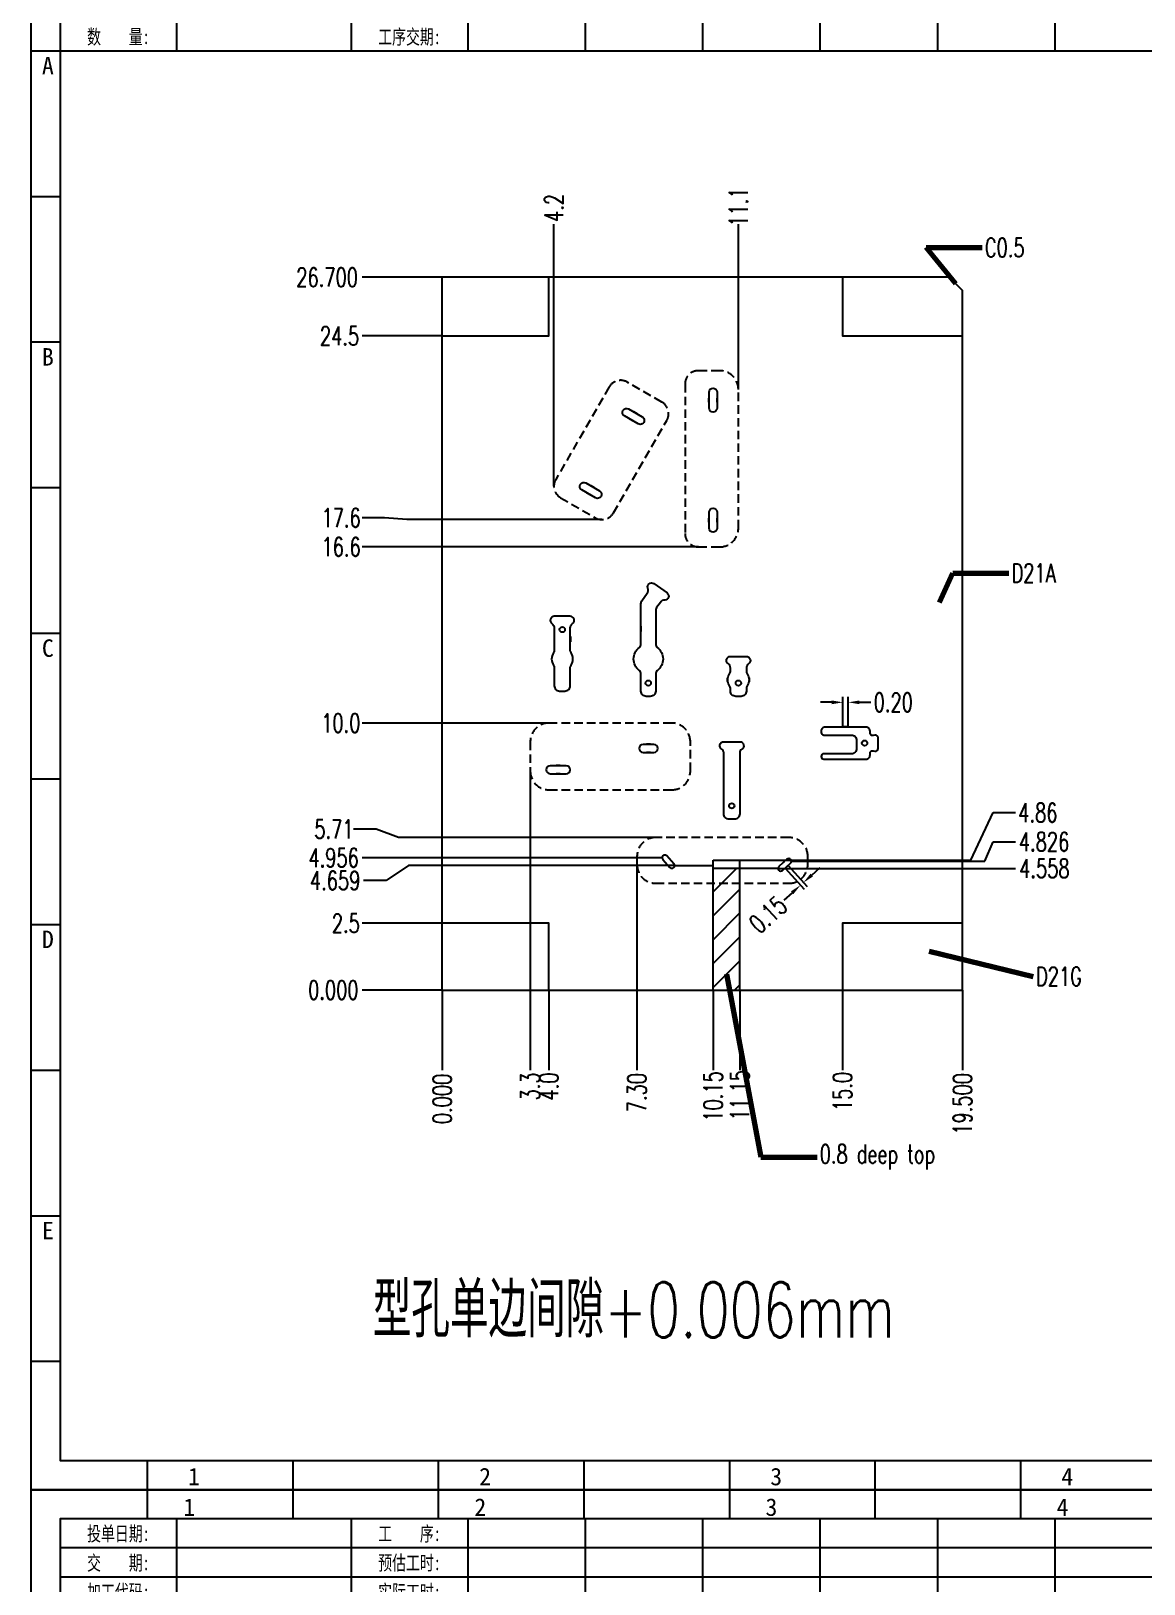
# Model space of a CAD drawing. Header units: millimetres. Extents: x -2852 to 5627, y -2271 to 1849.
# Drawn here: x -2726 to -2684.3, y -605.2 to -547 of the extents above; entities that cross this region are included whole.
import ezdxf
from ezdxf.enums import TextEntityAlignment as Align

# ---------------------------------------------------------------- set-up
doc = ezdxf.new("R2010")
doc.units = ezdxf.units.MM
doc.header["$PDSIZE"] = 3
doc.linetypes.add('DASHED2', pattern=[9.525, 6.35, -3.175])
for name, color, linetype in [('1', 7, 'Continuous'), ('11', 4, 'DASHED2'), ('41', 1, 'Continuous'), ('PUNCH', 1, 'Continuous')]:
    doc.layers.add(name, color=color, linetype=linetype)
doc.styles.add('jet01', font='simplex.shx', dxfattribs={"width": 0.7, "bigfont": 'hztxt.shx'})
doc.styles.add('jet02', font='simplex.shx', dxfattribs={"width": 0.7})
doc.styles.get("Standard").update_dxf_attribs({"font": '仿宋_GB2312_0.ttf', "width": 0.7})
doc.styles.add('tk', font='', dxfattribs={"width": 0.7})
doc.styles.add('tk 2', font='仿宋_GB2312_0.ttf', dxfattribs={"width": 0.65})
doc.styles.get('tk').set_extended_font_data('NSimSun')
doc.dimstyles.new('jet02', dxfattribs={"dimtxt": 3.5, "dimasz": 2.1, "dimexe": 1, "dimexo": 0, "dimgap": 0.5, "dimtad": 0, "dimtoh": 1, "dimdec": 3, "dimzin": 9, "dimdsep": 46, "dimtxsty": 'jet02', "dimcen": 0, "dimclrt": 256, "dimazin": 2, "dimtfac": 1, "dimtdec": 3, "dimtofl": 0, "dimtmove": 0, "dimatfit": 1, "dimfxl": 0, "dimarcsym": 0})

# ---------------------------------------------------------------- blocks, each defined once
blk = doc.blocks.new('A3-N')
at = {"layer": '1', "color": 1}
for p, q in [((0, 0), (0, 296.73)), ((0, 296.73), (420, 296.73)), ((21.82, 291.27), (21.82, 296.73)), ((49.09, 291.27), (49.09, 296.73)), ((76.36, 291.27), (76.36, 296.73)), ((103.64, 291.27), (103.64, 296.73)), ((103.64, 291.27), (103.64, 296.73)), ((103.64, 291.27), (103.64, 296.73)), ((130.91, 291.27), (130.91, 296.73)), ((158.18, 291.27), (158.18, 296.73)), ((185.45, 291.27), (185.45, 296.73)), ((5.45, 269.45), (0, 269.45)), ((5.45, 242.18), (0, 242.18)), ((5.45, 214.91), (0, 214.91)), ((5.45, 187.64), (0, 187.64)), ((5.45, 160.36), (0, 160.36)), ((5.45, 133.09), (0, 133.09)), ((5.45, 105.82), (0, 105.82)), ((5.45, 78.55), (0, 78.55)), ((5.45, 51.27), (0, 51.27)), ((5.45, 24), (0, 24)), ((21.82, 0), (21.82, 5.45)), ((49.09, 0), (49.09, 5.45)), ((76.36, 0), (76.36, 5.45)), ((103.64, 0), (103.64, 5.45)), ((130.91, 0), (130.91, 5.45)), ((158.18, 0), (158.18, 5.45)), ((185.45, 0), (185.45, 5.45)), ((1, 0), (0, 0)), ((420, 0), (1, 0))]:
    blk.add_line(p, q, dxfattribs=at)
at = {"layer": '1'}
blk.add_lwpolyline([(221.45, 5.45), (414.55, 5.45), (414.55, 291.27), (5.45, 291.27), (5.45, 5.45), (414.55, 5.45)], dxfattribs=at)
at = {"layer": '41'}
for p, q in [((27.27, 291.27), (27.27, 269.45)), ((60, 291.27), (60, 269.45)), ((81.82, 291.27), (81.82, 269.45)), ((103.82, 291.27), (103.82, 269.45)), ((125.82, 291.27), (125.82, 269.45)), ((147.82, 291.27), (147.82, 269.45)), ((169.82, 291.27), (169.82, 269.45)), ((191.82, 291.27), (191.82, 269.45)), ((367.82, 285.82), (5.45, 285.82)), ((367.82, 280.36), (5.45, 280.36)), ((414.55, 269.45), (5.45, 269.45))]:
    blk.add_line(p, q, dxfattribs=at)
at = {"layer": '1', "color": 1}
for s, p in [('1', (29.64, 295.11)), ('2', (84.18, 295.11)), ('3', (138.73, 295.11)), ('4', (193.27, 295.11)), ('1', (30.53, 4.11)), ('2', (85.08, 4.11)), ('3', (139.62, 4.11)), ('4', (194.17, 4.11))]:
    blk.add_text(s, height=3.27, dxfattribs=at).set_placement(p, align=Align.TOP_CENTER)
at = {"layer": '1', "style": 'tk', "width": 0.7}
for s, p in [('投单日期:', (16.36, 288.55)), ('工    序:', (70.91, 288.55)), ('交    期:', (16.36, 283.09)), ('预估工时:', (70.91, 283.09)), ('加工代码:', (16.36, 277.64)), ('实际工时:', (70.91, 277.64)), ('数    量:', (16.36, 272.18)), ('工序交期:', (70.91, 272.18))]:
    blk.add_text(s, height=2.727, dxfattribs=at).set_placement(p, align=Align.MIDDLE)
at = {"layer": '1', "color": 1}
for s, p in [('A', (2.04, 268.36)), ('B', (2.04, 213.82)), ('C', (2.04, 159.27)), ('D', (2.04, 104.73)), ('E', (2.04, 50.18))]:
    blk.add_text(s, height=3.27, dxfattribs=at).set_placement(p, align=Align.TOP_LEFT)
at = {"layer": '1', "style": 'tk 2', "width": 0.7}
for tag, p in [('PATR-NO1', (309.84, 32.96)), ('TITLE', (365.74, 30.9)), ('PATR-NO2', (309.84, 27.81)), ('DWG-NO:', (366.54, 18.14))]:
    blk.add_attdef(tag, p, '', height=3.27, dxfattribs=at)
at = {"layer": '1', "color": 1, "style": 'tk 2', "width": 0.7}
for tag, p in [('DRAW', (314.55, 7.27)), ('DATE', (334.72, 7.32))]:
    blk.add_attdef(tag, p, '', height=3.49, dxfattribs=at)
at = {"layer": '1', "style": 'tk 2', "width": 0.7}
for tag, p in [('SCALE', (376.55, 8.73)), ('SHEET', (386.6, 8.72)), ('REV', (397.38, 8.73))]:
    blk.add_attdef(tag, text='', height=2.18, dxfattribs=at).set_placement(p, align=Align.MIDDLE_LEFT)
blk = doc.blocks.new('*D829')
at = {"layer": '41', "ltscale": 0.05}
blk.add_line((-1795.354, -3035.387), (-1798.353, -3035.387), dxfattribs=at)
at = {"layer": 'Defpoints', "color": 0, "ltscale": 0.05}
for p in [(-1798.353, -3035.387), (-1795.354, -3035.387), (-1795.354, -3035.387)]:
    blk.add_point(p, dxfattribs=at)
at = {"layer": '41', "ltscale": 0.05, "insert": (-1799.433, -3035.387), "char_height": 0.7, "attachment_point": 5, "style": 'jet02'}
blk.add_mtext('0.000', dxfattribs=at)
blk = doc.blocks.new('*D830')
at = {"layer": '41', "ltscale": 0.05}
blk.add_line((-1795.354, -3032.887), (-1798.353, -3032.887), dxfattribs=at)
at = {"layer": 'Defpoints', "color": 0, "ltscale": 0.05}
for p in [(-1798.353, -3032.887), (-1795.354, -3032.887), (-1795.354, -3035.387)]:
    blk.add_point(p, dxfattribs=at)
at = {"layer": '41', "ltscale": 0.05, "insert": (-1798.967, -3032.887), "char_height": 0.7, "attachment_point": 5, "style": 'jet02'}
blk.add_mtext('2.5', dxfattribs=at)
blk = doc.blocks.new('*D831')
at = {"layer": '41', "ltscale": 0.05}
blk.add_line((-1795.354, -3010.887), (-1798.353, -3010.887), dxfattribs=at)
at = {"layer": 'Defpoints', "color": 0, "ltscale": 0.05}
for p in [(-1798.353, -3010.887), (-1795.354, -3010.887), (-1795.354, -3035.387)]:
    blk.add_point(p, dxfattribs=at)
at = {"layer": '41', "ltscale": 0.05, "insert": (-1799.2, -3010.887), "char_height": 0.7, "attachment_point": 5, "style": 'jet02'}
blk.add_mtext('24.5', dxfattribs=at)
blk = doc.blocks.new('*D832')
at = {"layer": '41', "ltscale": 0.05}
blk.add_line((-1795.354, -3008.687), (-1798.353, -3008.687), dxfattribs=at)
at = {"layer": 'Defpoints', "color": 0, "ltscale": 0.05}
for p in [(-1798.353, -3008.687), (-1795.354, -3008.687), (-1795.354, -3035.387)]:
    blk.add_point(p, dxfattribs=at)
at = {"layer": '41', "ltscale": 0.05, "insert": (-1799.667, -3008.687), "char_height": 0.7, "attachment_point": 5, "style": 'jet02'}
blk.add_mtext('26.700', dxfattribs=at)
blk = doc.blocks.new('*D833')
at = {"layer": '41', "ltscale": 0.05}
blk.add_line((-1795.354, -3035.387), (-1795.354, -3038.387), dxfattribs=at)
at = {"layer": 'Defpoints', "color": 0, "ltscale": 0.05}
for p in [(-1795.354, -3035.387), (-1795.354, -3035.387), (-1795.354, -3038.387)]:
    blk.add_point(p, dxfattribs=at)
at = {"layer": '41', "ltscale": 0.05, "insert": (-1795.354, -3039.467), "char_height": 0.7, "attachment_point": 5, "rotation": 90, "style": 'jet02'}
blk.add_mtext('0.000', dxfattribs=at)
blk = doc.blocks.new('*D834')
at = {"layer": '41', "ltscale": 0.05}
blk.add_line((-1791.354, -3035.387), (-1791.354, -3038.387), dxfattribs=at)
at = {"layer": 'Defpoints', "color": 0, "ltscale": 0.05}
for p in [(-1795.354, -3035.387), (-1791.354, -3035.387), (-1791.354, -3038.387)]:
    blk.add_point(p, dxfattribs=at)
at = {"layer": '41', "ltscale": 0.05, "insert": (-1791.354, -3039), "char_height": 0.7, "attachment_point": 5, "rotation": 90, "style": 'jet02'}
blk.add_mtext('4.0', dxfattribs=at)
blk = doc.blocks.new('*D835')
at = {"layer": '41', "ltscale": 0.05}
blk.add_line((-1780.354, -3035.387), (-1780.354, -3038.387), dxfattribs=at)
at = {"layer": 'Defpoints', "color": 0, "ltscale": 0.05}
for p in [(-1795.354, -3035.387), (-1780.354, -3035.387), (-1780.354, -3038.387)]:
    blk.add_point(p, dxfattribs=at)
at = {"layer": '41', "ltscale": 0.05, "insert": (-1780.354, -3039.187), "char_height": 0.7, "attachment_point": 5, "rotation": 90, "style": 'jet02'}
blk.add_mtext('15.0', dxfattribs=at)
blk = doc.blocks.new('*D836')
at = {"layer": '41', "ltscale": 0.05}
blk.add_line((-1775.854, -3035.387), (-1775.854, -3038.387), dxfattribs=at)
at = {"layer": 'Defpoints', "color": 0, "ltscale": 0.05}
for p in [(-1795.354, -3035.387), (-1775.854, -3035.387), (-1775.854, -3038.387)]:
    blk.add_point(p, dxfattribs=at)
at = {"layer": '41', "ltscale": 0.05, "insert": (-1775.854, -3039.653), "char_height": 0.7, "attachment_point": 5, "rotation": 90, "style": 'jet02'}
blk.add_mtext('19.500', dxfattribs=at)
blk = doc.blocks.new('*D842')
at = {"layer": '41', "ltscale": 0.05}
for p, q in [((-1780.757, -3024.61), (-1781.177, -3024.61)), ((-1780.337, -3025.532), (-1780.337, -3024.41)), ((-1780.137, -3025.532), (-1780.137, -3024.41)), ((-1779.717, -3024.61), (-1779.297, -3024.61))]:
    blk.add_line(p, q, dxfattribs=at)
for points in [[(-1780.757, -3024.54), (-1780.757, -3024.68), (-1780.337, -3024.61)], [(-1779.717, -3024.54), (-1779.717, -3024.68), (-1780.137, -3024.61)]]:
    blk.add_solid(points, dxfattribs=at)
at = {"layer": 'Defpoints', "color": 0, "ltscale": 0.05}
for p in [(-1780.137, -3024.61), (-1780.337, -3025.532), (-1780.137, -3025.532)]:
    blk.add_point(p, dxfattribs=at)
at = {"layer": '41', "ltscale": 0.05, "insert": (-1778.45, -3024.61), "char_height": 0.7, "attachment_point": 5, "style": 'jet02'}
blk.add_mtext('0.20', dxfattribs=at)
blk = doc.blocks.new('*D3988')
at = {"layer": '41', "ltscale": 0.05}
for p, q in [((-2697.71, -578.394), (-2697.002, -579.181)), ((-2697.599, -578.293), (-2696.89, -579.08)), ((-2696.712, -578.651), (-2696.4, -578.37)), ((-2697.448, -579.313), (-2697.76, -579.594))]:
    blk.add_line(p, q, dxfattribs=at)
for points in [[(-2696.759, -578.599), (-2696.665, -578.703), (-2697.024, -578.932)], [(-2697.495, -579.261), (-2697.401, -579.365), (-2697.136, -579.032)]]:
    blk.add_solid(points, dxfattribs=at)
at = {"layer": 'Defpoints', "color": 0, "ltscale": 0.05}
for p in [(-2697.71, -578.394), (-2697.599, -578.293), (-2697.024, -578.932)]:
    blk.add_point(p, dxfattribs=at)
at = {"layer": '41', "ltscale": 0.05, "insert": (-2698.354, -580.129), "char_height": 0.7, "attachment_point": 5, "rotation": 42, "style": 'jet02'}
blk.add_mtext('0.15', dxfattribs=at)
blk = doc.blocks.new('*D3983')
at = {"layer": '41', "ltscale": 0.05}
blk.add_line((-2707.262, -574.757), (-2707.262, -585.957), dxfattribs=at)
at = {"layer": 'Defpoints', "color": 0, "ltscale": 0.05}
for p in [(-2707.262, -574.757), (-2710.562, -582.957), (-2707.262, -585.957)]:
    blk.add_point(p, dxfattribs=at)
at = {"layer": '41', "ltscale": 0.05, "insert": (-2707.262, -586.57), "char_height": 0.7, "attachment_point": 5, "rotation": 90, "style": 'jet02'}
blk.add_mtext('3.3', dxfattribs=at)
blk = doc.blocks.new('*D3984')
at = {"layer": '41', "ltscale": 0.05}
blk.add_line((-2706.562, -572.957), (-2713.561, -572.957), dxfattribs=at)
at = {"layer": 'Defpoints', "color": 0, "ltscale": 0.05}
for p in [(-2713.561, -572.957), (-2706.562, -572.957), (-2710.562, -582.957)]:
    blk.add_point(p, dxfattribs=at)
at = {"layer": '41', "ltscale": 0.05, "insert": (-2714.361, -572.957), "char_height": 0.7, "attachment_point": 5, "style": 'jet02'}
blk.add_mtext('10.0', dxfattribs=at)
blk = doc.blocks.new('*D3985')
at = {"layer": '41', "ltscale": 0.05}
blk.add_line((-2700.962, -566.357), (-2713.561, -566.357), dxfattribs=at)
at = {"layer": 'Defpoints', "color": 0, "ltscale": 0.05}
for p in [(-2713.561, -566.357), (-2700.962, -566.357), (-2710.562, -582.957)]:
    blk.add_point(p, dxfattribs=at)
at = {"layer": '41', "ltscale": 0.05, "insert": (-2714.349, -566.357), "char_height": 0.7, "attachment_point": 5, "style": 'jet02'}
blk.add_mtext('16.6', dxfattribs=at)
blk = doc.blocks.new('*D3986')
at = {"layer": '41', "ltscale": 0.05}
for p, q in [((-2712.721, -565.265), (-2713.561, -565.265)), ((-2711.881, -565.332), (-2712.721, -565.265)), ((-2704.575, -565.332), (-2711.881, -565.332))]:
    blk.add_line(p, q, dxfattribs=at)
at = {"layer": 'Defpoints', "color": 0, "ltscale": 0.05}
for p in [(-2713.561, -565.265), (-2704.575, -565.332), (-2710.562, -582.957)]:
    blk.add_point(p, dxfattribs=at)
at = {"layer": '41', "ltscale": 0.05, "insert": (-2714.349, -565.265), "char_height": 0.7, "attachment_point": 5, "style": 'jet02'}
blk.add_mtext('17.6', dxfattribs=at)
blk = doc.blocks.new('*D3987')
at = {"layer": '41', "ltscale": 0.05}
blk.add_line((-2706.374, -564.082), (-2706.374, -554.274), dxfattribs=at)
at = {"layer": 'Defpoints', "color": 0, "ltscale": 0.05}
for p in [(-2706.374, -554.274), (-2706.374, -564.082), (-2710.562, -582.957)]:
    blk.add_point(p, dxfattribs=at)
at = {"layer": '41', "ltscale": 0.05, "insert": (-2706.374, -553.661), "char_height": 0.7, "attachment_point": 5, "rotation": 90, "style": 'jet02'}
blk.add_mtext('4.2', dxfattribs=at)
blk = doc.blocks.new('*D3989')
at = {"layer": '41', "ltscale": 0.05}
blk.add_line((-2710.562, -578.001), (-2713.561, -578.001), dxfattribs=at)
at = {"layer": 'Defpoints', "color": 0, "ltscale": 0.05}
for p in [(-2713.561, -578.001), (-2710.562, -578.001), (-2710.562, -582.957)]:
    blk.add_point(p, dxfattribs=at)
at = {"layer": '41', "ltscale": 0.05, "insert": (-2714.629, -578.001), "char_height": 0.7, "attachment_point": 5, "style": 'jet02'}
blk.add_mtext('4.956', dxfattribs=at)
blk = doc.blocks.new('*D3990')
at = {"layer": '41', "ltscale": 0.05}
for p, q in [((-2690.222, -578.132), (-2689.915, -577.403)), ((-2689.915, -577.403), (-2689.075, -577.403)), ((-2691.062, -578.132), (-2690.222, -578.132))]:
    blk.add_line(p, q, dxfattribs=at)
at = {"layer": 'Defpoints', "color": 0, "ltscale": 0.05}
for p in [(-2689.075, -577.403), (-2691.062, -578.132), (-2710.562, -582.957)]:
    blk.add_point(p, dxfattribs=at)
at = {"layer": '41', "ltscale": 0.05, "insert": (-2688.006, -577.403), "char_height": 0.7, "attachment_point": 5, "style": 'jet02'}
blk.add_mtext('4.826', dxfattribs=at)
blk = doc.blocks.new('*D3991')
at = {"layer": '41', "ltscale": 0.05}
for p, q in [((-2711.826, -578.298), (-2712.666, -578.854)), ((-2701.851, -578.298), (-2711.826, -578.298)), ((-2712.666, -578.854), (-2713.506, -578.854))]:
    blk.add_line(p, q, dxfattribs=at)
at = {"layer": 'Defpoints', "color": 0, "ltscale": 0.05}
for p in [(-2701.851, -578.298), (-2713.506, -578.854), (-2710.562, -582.957)]:
    blk.add_point(p, dxfattribs=at)
at = {"layer": '41', "ltscale": 0.05, "insert": (-2714.574, -578.854), "char_height": 0.7, "attachment_point": 5, "style": 'jet02'}
blk.add_mtext('4.659', dxfattribs=at)
blk = doc.blocks.new('*D3992')
at = {"layer": '41', "ltscale": 0.05}
for p, q in [((-2697.973, -578.399), (-2690.755, -578.399)), ((-2690.755, -578.399), (-2689.915, -578.401)), ((-2689.915, -578.401), (-2689.075, -578.401))]:
    blk.add_line(p, q, dxfattribs=at)
at = {"layer": 'Defpoints', "color": 0, "ltscale": 0.05}
for p in [(-2697.973, -578.399), (-2689.075, -578.401), (-2710.562, -582.957)]:
    blk.add_point(p, dxfattribs=at)
at = {"layer": '41', "ltscale": 0.05, "insert": (-2687.995, -578.401), "char_height": 0.7, "attachment_point": 5, "style": 'jet02'}
blk.add_mtext('4.558', dxfattribs=at)
blk = doc.blocks.new('*D3993')
at = {"layer": '41', "ltscale": 0.05}
blk.add_line((-2700.412, -582.957), (-2700.412, -585.957), dxfattribs=at)
at = {"layer": 'Defpoints', "color": 0, "ltscale": 0.05}
for p in [(-2710.562, -582.957), (-2700.412, -582.957), (-2700.412, -585.957)]:
    blk.add_point(p, dxfattribs=at)
at = {"layer": '41', "ltscale": 0.05, "insert": (-2700.412, -586.943), "char_height": 0.7, "attachment_point": 5, "rotation": 90, "style": 'jet02'}
blk.add_mtext('10.15', dxfattribs=at)
blk = doc.blocks.new('*D3994')
at = {"layer": '41', "ltscale": 0.05}
blk.add_line((-2699.462, -560.457), (-2699.462, -554.274), dxfattribs=at)
at = {"layer": 'Defpoints', "color": 0, "ltscale": 0.05}
for p in [(-2699.462, -554.274), (-2699.462, -560.457), (-2710.562, -582.957)]:
    blk.add_point(p, dxfattribs=at)
at = {"layer": '41', "ltscale": 0.05, "insert": (-2699.462, -553.626), "char_height": 0.7, "attachment_point": 5, "rotation": 90, "style": 'jet02'}
blk.add_mtext('11.1', dxfattribs=at)
blk = doc.blocks.new('*D4122')
at = {"layer": '41', "ltscale": 0.05}
blk.add_line((-2699.412, -582.957), (-2699.412, -585.957), dxfattribs=at)
at = {"layer": 'Defpoints', "color": 0, "ltscale": 0.05}
for p in [(-2710.562, -582.957), (-2699.412, -582.957), (-2699.412, -585.957)]:
    blk.add_point(p, dxfattribs=at)
at = {"layer": '41', "ltscale": 0.05, "insert": (-2699.412, -586.897), "char_height": 0.7, "attachment_point": 5, "rotation": 90, "style": 'jet02'}
blk.add_mtext('11.15', dxfattribs=at)
blk = doc.blocks.new('*D4136')
at = {"layer": '41', "ltscale": 0.05}
for p, q in [((-2713.039, -576.927), (-2713.879, -576.927)), ((-2712.199, -577.245), (-2713.039, -576.927)), ((-2702.562, -577.245), (-2712.199, -577.245))]:
    blk.add_line(p, q, dxfattribs=at)
at = {"layer": 'Defpoints', "color": 0, "ltscale": 0.05}
for p in [(-2713.879, -576.927), (-2702.562, -577.245), (-2710.562, -582.957)]:
    blk.add_point(p, dxfattribs=at)
at = {"layer": '41', "ltscale": 0.05, "insert": (-2714.62, -576.927), "char_height": 0.7, "attachment_point": 5, "style": 'jet02'}
blk.add_mtext('5.71', dxfattribs=at)
blk = doc.blocks.new('*D4137')
at = {"layer": '41', "ltscale": 0.05}
blk.add_line((-2703.262, -578.257), (-2703.262, -585.957), dxfattribs=at)
at = {"layer": 'Defpoints', "color": 0, "ltscale": 0.05}
for p in [(-2703.262, -578.257), (-2710.562, -582.957), (-2703.262, -585.957)]:
    blk.add_point(p, dxfattribs=at)
at = {"layer": '41', "ltscale": 0.05, "insert": (-2703.262, -586.803), "char_height": 0.7, "attachment_point": 5, "rotation": 90, "style": 'jet02'}
blk.add_mtext('7.30', dxfattribs=at)
blk = doc.blocks.new('*D4138')
at = {"layer": '41', "ltscale": 0.05}
for p, q in [((-2690.755, -578.098), (-2689.915, -576.313)), ((-2689.915, -576.313), (-2689.075, -576.313)), ((-2699.412, -578.098), (-2690.755, -578.098))]:
    blk.add_line(p, q, dxfattribs=at)
at = {"layer": 'Defpoints', "color": 0, "ltscale": 0.05}
for p in [(-2689.075, -576.313), (-2699.412, -578.098), (-2710.562, -582.957)]:
    blk.add_point(p, dxfattribs=at)
at = {"layer": '41', "ltscale": 0.05, "insert": (-2688.24, -576.313), "char_height": 0.7, "attachment_point": 5, "style": 'jet02'}
blk.add_mtext('4.86', dxfattribs=at)

msp = doc.modelspace()

# ---------------------------------------------------------------- hatches: boundary and pattern name
at = {"layer": '41', "ltscale": 0.05}
h = msp.add_hatch(dxfattribs=at)
h.set_pattern_fill('ANSI31', color=256, scale=0.2, style=0)
h.paths.add_polyline_path([(-2699.4117, -578.9574), (-2700.4117, -578.9574), (-2700.4117, -582.9574), (-2699.4117, -582.9574)])
h.paths.add_polyline_path([(-2699.4117, -578.3993), (-2700.4117, -578.3993), (-2700.4117, -578.9574), (-2699.4117, -578.9574)])

# ---------------------------------------------------------------- linework, layer by layer
at = {"layer": '1', "ltscale": 0.05}
for p, q in [((-2710.5617, -582.9574), (-2710.5617, -556.2574)), ((-2702.3189, -578.001), (-2710.5617, -578.001)), ((-2700.4117, -582.9574), (-2700.4117, -578.0983)), ((-2700.4117, -578.0983), (-2699.4117, -578.0983)), ((-2699.4117, -582.9574), (-2699.4117, -578.0983)), ((-2697.4762, -578.1317), (-2691.0617, -578.1317)), ((-2701.8512, -578.2983), (-2700.4117, -578.2983)), ((-2697.9735, -578.3993), (-2700.4117, -578.3993)), ((-2710.5617, -582.9574), (-2691.0617, -582.9574))]:
    msp.add_line(p, q, dxfattribs=at)
at = {"layer": '1', "color": 3, "ltscale": 0.05}
for p, q in [((-2703.3864, -561.3039), (-2703.3839, -561.2996)), ((-2700.5617, -560.7824), (-2700.5667, -560.7824)), ((-2700.5617, -560.9324), (-2700.5667, -560.9324)), ((-2700.2617, -560.7824), (-2700.2567, -560.7824)), ((-2700.2617, -560.9324), (-2700.2567, -560.9324)), ((-2703.5364, -561.5637), (-2703.5389, -561.568)), ((-2703.4065, -561.6387), (-2703.409, -561.643)), ((-2703.2565, -561.3789), (-2703.254, -561.3746)), ((-2704.9865, -564.0752), (-2704.984, -564.0709)), ((-2704.8565, -564.1502), (-2704.854, -564.1459)), ((-2705.1365, -564.335), (-2705.139, -564.3393)), ((-2705.0065, -564.41), (-2705.009, -564.4143)), ((-2700.5617, -565.2824), (-2700.5667, -565.2824)), ((-2700.2617, -565.2824), (-2700.2567, -565.2824)), ((-2700.5617, -565.4324), (-2700.5667, -565.4324)), ((-2700.2617, -565.4324), (-2700.2567, -565.4324)), ((-2703.1117, -569.3227), (-2703.1167, -569.3227)), ((-2702.5617, -569.3227), (-2702.5567, -569.3227)), ((-2706.3617, -569.7179), (-2706.3667, -569.7179)), ((-2706.3617, -569.9179), (-2706.3667, -569.9179)), ((-2705.7617, -569.7179), (-2705.7567, -569.7179)), ((-2705.7617, -569.9179), (-2705.7567, -569.9179)), ((-2703.1117, -569.5227), (-2703.1167, -569.5227)), ((-2702.5617, -569.5227), (-2702.5567, -569.5227)), ((-2699.8545, -571.2624), (-2699.8596, -571.2624)), ((-2699.8545, -571.4124), (-2699.8596, -571.4124)), ((-2699.0636, -571.2624), (-2699.0687, -571.2624)), ((-2699.0636, -571.4124), (-2699.0687, -571.4124)), ((-2695.5447, -573.1074), (-2695.5447, -573.1024)), ((-2695.3447, -573.1074), (-2695.3447, -573.1024)), ((-2702.9067, -573.7574), (-2702.9067, -573.7524)), ((-2702.9067, -574.0574), (-2702.9067, -574.0624)), ((-2702.7567, -573.7574), (-2702.7567, -573.7524)), ((-2702.7567, -574.0574), (-2702.7567, -574.0624)), ((-2706.2867, -574.5574), (-2706.2867, -574.5524)), ((-2706.1367, -574.5574), (-2706.1367, -574.5524)), ((-2695.5447, -574.3074), (-2695.5447, -574.3124)), ((-2695.3447, -574.3074), (-2695.3447, -574.3124)), ((-2706.2867, -574.8574), (-2706.2867, -574.8624)), ((-2706.1367, -574.8574), (-2706.1367, -574.8624)), ((-2700.0117, -575.1123), (-2700.0167, -575.1123)), ((-2699.4117, -575.1123), (-2699.4067, -575.1123)), ((-2700.0117, -575.3123), (-2700.0167, -575.3123)), ((-2699.4117, -575.3123), (-2699.4067, -575.3123)), ((-2702.2095, -578.1609), (-2702.2132, -578.1642)), ((-2702.0609, -578.027), (-2702.0572, -578.0237)), ((-2701.9605, -578.1385), (-2701.9568, -578.1352)), ((-2697.736, -578.141), (-2697.7394, -578.1373)), ((-2702.1092, -578.2723), (-2702.1129, -578.2757)), ((-2697.8475, -578.2414), (-2697.8508, -578.2376)), ((-2697.7137, -578.39), (-2697.7103, -578.3937)), ((-2697.6022, -578.2896), (-2697.5989, -578.2933))]:
    msp.add_line(p, q, dxfattribs=at)
at = {"layer": '1', "ltscale": 0.05}
msp.add_lwpolyline([(-2691.0617, -582.9574), (-2691.0617, -556.7574), (-2691.5617, -556.2574), (-2710.5617, -556.2574)], dxfattribs=at)
at = {"layer": '1'}
for points in [[(-2710.5617, -558.4574), (-2706.5617, -558.4574), (-2706.5617, -556.2574)], [(-2695.5617, -556.2574), (-2695.5617, -558.4574), (-2691.0617, -558.4574)], [(-2706.5617, -582.9574), (-2706.5617, -580.4574), (-2710.5617, -580.4574)], [(-2691.0617, -580.4574), (-2695.5617, -580.4574), (-2695.5617, -582.9574)]]:
    msp.add_lwpolyline(points, dxfattribs=at)
at = {"layer": '1', "color": 3, "ltscale": 0.05}
for points in [[(-2703.254, -561.3746), (-2703.3839, -561.2996)], [(-2700.5667, -560.9324), (-2700.5667, -560.7824)], [(-2700.2567, -560.9324), (-2700.2567, -560.7824)], [(-2703.409, -561.643), (-2703.5389, -561.568)], [(-2704.854, -564.1459), (-2704.984, -564.0709)], [(-2705.009, -564.4143), (-2705.139, -564.3393)], [(-2700.5667, -565.4324), (-2700.5667, -565.2824)], [(-2700.2567, -565.4324), (-2700.2567, -565.2824)], [(-2703.1167, -569.3227), (-2703.1167, -569.5227)], [(-2702.5567, -569.3227), (-2702.5567, -569.5227)], [(-2706.3667, -569.7179), (-2706.3667, -569.9179)], [(-2705.7567, -569.7179), (-2705.7567, -569.9179)], [(-2695.3447, -573.1024), (-2695.5447, -573.1024)], [(-2702.7567, -573.7524), (-2702.9067, -573.7524)], [(-2702.7567, -574.0624), (-2702.9067, -574.0624)], [(-2706.1367, -574.5524), (-2706.2867, -574.5524)], [(-2695.5447, -574.3124), (-2695.3447, -574.3124)], [(-2706.1367, -574.8624), (-2706.2867, -574.8624)], [(-2700.0167, -575.1123), (-2700.0167, -575.3123)], [(-2699.4067, -575.1123), (-2699.4067, -575.3123)], [(-2702.1129, -578.2757), (-2702.2132, -578.1642)], [(-2701.9568, -578.1352), (-2702.0572, -578.0237)], [(-2697.8508, -578.2376), (-2697.7394, -578.1373)], [(-2697.7103, -578.3937), (-2697.5989, -578.2933)]]:
    msp.add_lwpolyline(points, dxfattribs=at)
for points in [[(-2699.8596, -571.4124, -0.0934003), (-2699.8596, -571.2624)], [(-2699.0636, -571.2624, -0.0934003), (-2699.0636, -571.4124, -0.0934003)]]:
    msp.add_lwpolyline(points, format="xyb", dxfattribs=at)
at = {"layer": '11', "ltscale": 0.05}
for points in [[(-2706.3072, -563.8323, 0.4142136), (-2706.1242, -564.5153), (-2704.8252, -565.2653, 0.4142136), (-2704.1422, -565.0823), (-2702.1422, -561.6182, 0.4142136), (-2702.3252, -560.9351), (-2703.6242, -560.1851, 0.4142136), (-2704.3072, -560.3682)], [(-2700.9617, -559.7574, 0.4142136), (-2701.4617, -560.2574), (-2701.4617, -565.8574, 0.4142136), (-2700.9617, -566.3574), (-2700.1617, -566.3574, 0.4142136), (-2699.4617, -565.6574), (-2699.4617, -560.4574, 0.4142136), (-2700.1617, -559.7574)], [(-2701.2617, -574.7574), (-2701.2617, -573.6574, 0.4142136), (-2701.9617, -572.9574), (-2706.5617, -572.9574, 0.4142136), (-2707.2617, -573.6574), (-2707.2617, -574.7574, 0.4142136), (-2706.5617, -575.4574), (-2701.9617, -575.4574, 0.4142136)], [(-2703.2617, -577.9447), (-2703.2617, -578.2574, 0.4142136), (-2702.5617, -578.9574), (-2697.5617, -578.9574, 0.4142136), (-2696.8617, -578.2574), (-2696.8617, -577.9447, 0.4142136), (-2697.5617, -577.2447), (-2702.5617, -577.2447, 0.4142136)]]:
    msp.add_lwpolyline(points, format="xyb", close=True, dxfattribs=at)
at = {"layer": 'PUNCH', "ltscale": 0.05}
for points in [[(-2700.5617, -560.5574, -1), (-2700.2617, -560.5574), (-2700.2617, -561.1574, -1), (-2700.5617, -561.1574)], [(-2703.7313, -561.4512, -1), (-2703.5813, -561.1914), (-2703.0617, -561.4914, -1), (-2703.2117, -561.7512)], [(-2705.3313, -564.2225, -1), (-2705.1813, -563.9627), (-2704.6617, -564.2627, -1), (-2704.8117, -564.5225)], [(-2700.5617, -565.0574, -1), (-2700.2617, -565.0574), (-2700.2617, -565.6574, -1), (-2700.5617, -565.6574)], [(-2702.7617, -571.9574), (-2702.9117, -571.9574, -0.4142136), (-2703.1117, -571.7574), (-2703.1117, -571.1136, 0.2337047), (-2703.1706, -570.9944, -0.4944132), (-2703.1706, -570.1204, 0.2337047), (-2703.1117, -570.0012), (-2703.1117, -568.488, -0.1539147), (-2703.0755, -568.3733), (-2702.8775, -568.0906, 0.2454069), (-2702.8536, -567.907, -0.7342585), (-2702.6268, -567.7324), (-2702.1353, -568.0766, -0.7342028), (-2702.2217, -568.3494, 0.2453686), (-2702.386, -568.4347), (-2702.5255, -568.6339, 0.1539147), (-2702.5617, -568.7487), (-2702.5617, -570.0012, 0.2337047), (-2702.5028, -570.1204, -0.4944132), (-2702.5028, -570.9944, 0.2337047), (-2702.5617, -571.1136), (-2702.5617, -571.7574, -0.4142136)], [(-2705.7617, -571.5574), (-2705.7617, -570.8736, -0.1543491), (-2705.7344, -570.7874, 0.3162319), (-2705.7344, -570.3274, -0.1543491), (-2705.7617, -570.2412), (-2705.7617, -569.3946, -0.2453927), (-2705.676, -569.2305, 0.7342378), (-2705.7617, -568.9574), (-2706.3617, -568.9574, 0.7342378), (-2706.4474, -569.2305, -0.2453927), (-2706.3617, -569.3946), (-2706.3617, -570.2412, -0.1543452), (-2706.389, -570.3274, 0.3162236), (-2706.389, -570.7874, -0.1543452), (-2706.3617, -570.8736), (-2706.3617, -571.5574, 0.4142136), (-2706.1617, -571.7574), (-2705.9617, -571.7574, 0.4142136)], [(-2699.5617, -571.9574, -0.4142136), (-2699.7617, -571.7574), (-2699.7617, -571.6535, 0.1542958), (-2699.7889, -571.5673, -0.3161174), (-2699.7889, -571.1075, 0.1542958), (-2699.7617, -571.0213), (-2699.7617, -570.8946, 0.2453927), (-2699.8474, -570.7305, -0.7342378), (-2699.7617, -570.4574), (-2699.1617, -570.4574, -0.7342378), (-2699.076, -570.7305, 0.2453927), (-2699.1617, -570.8946), (-2699.1617, -571.0211, 0.1543985), (-2699.1344, -571.1073, -0.3163381), (-2699.1344, -571.5674, 0.1543985), (-2699.1617, -571.6537), (-2699.1617, -571.7574, -0.4142136), (-2699.3617, -571.9574)], [(-2694.6797, -574.3074, 0.4142136), (-2694.5297, -574.1574), (-2694.5297, -574.0929, -0.4663077), (-2694.4123, -573.9944), (-2694.347, -574.0059, 0.4663077), (-2694.2297, -573.9074), (-2694.2297, -573.5074, 0.4663077), (-2694.347, -573.4089), (-2694.4123, -573.4204, -0.4663077), (-2694.5297, -573.3219), (-2694.5297, -573.2574, 0.4142136), (-2694.6797, -573.1074), (-2696.2097, -573.1074, 0.4142136), (-2696.3597, -573.2574), (-2696.3597, -573.3074, 0.4142136), (-2696.2597, -573.4074), (-2695.2297, -573.4074, -0.4142136), (-2695.0297, -573.6074), (-2695.0297, -573.9074, -0.4142136), (-2695.2297, -574.1074), (-2696.2597, -574.1074, 1), (-2696.2597, -574.3074)], [(-2700.0117, -574.0672, 0.2679492), (-2700.0867, -573.9373, -0.767327), (-2700.0117, -573.6574), (-2699.4117, -573.6574, -0.767327), (-2699.3367, -573.9373, 0.2679492), (-2699.4117, -574.0672), (-2699.4117, -576.3574, -0.4142136), (-2699.6117, -576.5574), (-2699.8117, -576.5574, -0.4142136), (-2700.0117, -576.3574)], [(-2706.5117, -574.5574, 1), (-2706.5117, -574.8574), (-2705.9117, -574.8574, 1), (-2705.9117, -574.5574)]]:
    msp.add_lwpolyline(points, format="xyb", close=True, dxfattribs=at)
at = {"layer": 'PUNCH', "color": 2, "ltscale": 0.05}
msp.add_lwpolyline([(-2702.6317, -574.0574, 1), (-2702.6317, -573.7574), (-2703.0317, -573.7574, 1), (-2703.0317, -574.0574)], format="xyb", close=True, dxfattribs=at)
at = {"layer": 'PUNCH', "color": 6, "ltscale": 0.05}
for points in [[(-2701.8769, -578.2314), (-2702.1445, -577.9341, 1), (-2702.2932, -578.068), (-2702.0255, -578.3652, 1)], [(-2697.9404, -578.325, 1), (-2697.8066, -578.4736), (-2697.5093, -578.206, 1), (-2697.6431, -578.0573)]]:
    msp.add_lwpolyline(points, format="xyb", close=True, dxfattribs=at)
at = {"layer": 'PUNCH', "ltscale": 0.05}
for centre in [(-2706.0617, -569.4574), (-2702.8367, -571.4574), (-2699.4617, -571.4574), (-2694.7297, -573.7074), (-2699.7117, -576.0574)]:
    msp.add_circle(centre, 0.1, dxfattribs=at)

# ---------------------------------------------------------------- block references
at = {"layer": '1', "ltscale": 0.05, "xscale": 0.2000000000000455, "yscale": 0.2000000000000455, "zscale": 0.2000000000000455}
for p in [(-2725.969, -601.6763), (-2725.969, -661.0217)]:
    msp.add_blockref('A3-N', p, dxfattribs=at)

# ---------------------------------------------------------------- texts
at = {"layer": '1', "ltscale": 0.05, "style": 'jet01', "width": 0.7}
msp.add_text('型孔单边间隙+0.006mm', height=2.064003, dxfattribs=at).set_placement((-2713.1618, -595.9699))
at = {"layer": '41', "ltscale": 0.05, "char_height": 0.7, "attachment_point": 4, "style": 'jet02'}
for s, insert in [('C0.5', (-2690.2254, -555.1474)), ('D21A', (-2689.2275, -567.3368)), ('D21G', (-2688.3113, -582.4456)), ('0.8 deep top', (-2696.4146, -589.2139))]:
    msp.add_mtext(s, dxfattribs=dict(at, insert=insert))

# ---------------------------------------------------------------- dimensions: what is measured, and where the dimension line sits
at = {"layer": '41', "ltscale": 0.05}
for feature_location, offset, dtype, override, picture, middle in [((-2699.4617, -560.4574), (0, 6.1834), 1, {"dimscale": 0.2, "dimtoh": 0, "dimdec": 1, "dimzin": 1, "dimclrd": 256, "dimclre": 256, "dimadec": 1, "dimazin": 0, "dimatfit": 3, "dimlwd": 65535, "dimlwe": 65535}, '*D3994', (-2699.4617, -553.6257)), ((-2706.3742, -564.0823), (0, 9.8083), 1, {"dimscale": 0.2, "dimtoh": 0, "dimdec": 1, "dimzin": 1, "dimclrd": 256, "dimclre": 256, "dimadec": 1, "dimazin": 0, "dimatfit": 3, "dimlwd": 65535, "dimlwe": 65535}, '*D3987', (-2706.3742, -553.6607)), ((-2704.5752, -565.3323), (-8.9859, 0.067), 0, {"dimscale": 0.2, "dimtoh": 0, "dimdec": 1, "dimzin": 1, "dimclrd": 256, "dimclre": 256, "dimadec": 1, "dimazin": 0, "dimatfit": 3, "dimlwd": 65535, "dimlwe": 65535}, '*D3986', (-2714.3494, -565.2653)), ((-2700.9617, -566.3574), (-12.5994, 0), 0, {"dimscale": 0.2, "dimtoh": 0, "dimdec": 1, "dimzin": 1, "dimclrd": 256, "dimclre": 256, "dimadec": 1, "dimazin": 0, "dimatfit": 3, "dimlwd": 65535, "dimlwe": 65535}, '*D3985', (-2714.3494, -566.3574)), ((-2706.5617, -572.9574), (-6.9994, 0), 0, {"dimscale": 0.2, "dimtoh": 0, "dimdec": 1, "dimzin": 1, "dimclrd": 256, "dimclre": 256, "dimadec": 1, "dimazin": 0, "dimatfit": 3, "dimlwd": 65535, "dimlwe": 65535}, '*D3984', (-2714.3611, -572.9574)), ((-2707.2617, -574.7574), (0, -11.1994), 1, {"dimscale": 0.2, "dimtoh": 0, "dimdec": 1, "dimzin": 1, "dimclrd": 256, "dimclre": 256, "dimadec": 1, "dimazin": 0, "dimatfit": 3, "dimlwd": 65535, "dimlwe": 65535}, '*D3983', (-2707.2617, -586.5701)), ((-2699.4117, -578.0983), (10.3369, 1.785), 0, {"dimscale": 0.2, "dimtoh": 0, "dimdec": 2, "dimzin": 1, "dimclrd": 256, "dimclre": 256, "dimazin": 0, "dimatfit": 3, "dimlwd": 65535, "dimlwe": 65535}, '*D4138', (-2688.2398, -576.3133)), ((-2702.5617, -577.2447), (-11.317, 0.3174), 0, {"dimscale": 0.2, "dimtoh": 0, "dimdec": 2, "dimzin": 1, "dimclrd": 256, "dimclre": 256, "dimazin": 0, "dimatfit": 3, "dimlwd": 65535, "dimlwe": 65535}, '*D4136', (-2714.6203, -576.9273)), ((-2691.0617, -578.1317), (1.9869, 0.7287), 0, {"dimscale": 0.2, "dimtoh": 0, "dimzin": 1, "dimclrd": 256, "dimclre": 256, "dimadec": 3, "dimazin": 0, "dimatfit": 3, "dimlwd": 65535, "dimlwe": 65535}, '*D3990', (-2688.0065, -577.4029)), ((-2710.5617, -578.001), (-2.9994, 0), 0, {"dimscale": 0.2, "dimtoh": 0, "dimzin": 1, "dimclrd": 256, "dimclre": 256, "dimadec": 3, "dimazin": 0, "dimatfit": 3, "dimlwd": 65535, "dimlwe": 65535}, '*D3989', (-2714.6294, -578.001)), ((-2697.9735, -578.3993), (8.8987, -0.0017), 0, {"dimscale": 0.2, "dimtoh": 0, "dimzin": 1, "dimclrd": 256, "dimclre": 256, "dimadec": 3, "dimazin": 0, "dimatfit": 3, "dimlwd": 65535, "dimlwe": 65535}, '*D3992', (-2687.9948, -578.401)), ((-2701.8512, -578.2983), (-11.6549, -0.556), 0, {"dimscale": 0.2, "dimtoh": 0, "dimzin": 1, "dimclrd": 256, "dimclre": 256, "dimadec": 3, "dimazin": 0, "dimatfit": 3, "dimlwd": 65535, "dimlwe": 65535}, '*D3991', (-2714.5744, -578.8543)), ((-2703.2617, -578.2574), (0, -7.6994), 1, {"dimscale": 0.2, "dimtoh": 0, "dimdec": 2, "dimzin": 1, "dimclrd": 256, "dimclre": 256, "dimazin": 0, "dimatfit": 3, "dimlwd": 65535, "dimlwe": 65535}, '*D4137', (-2703.2617, -586.8034)), ((-2700.4117, -582.9574), (0, -2.9994), 1, {"dimscale": 0.2, "dimtoh": 0, "dimdec": 2, "dimzin": 1, "dimclrd": 256, "dimclre": 256, "dimazin": 0, "dimatfit": 3, "dimlwd": 65535, "dimlwe": 65535}, '*D3993', (-2700.4117, -586.9434)), ((-2699.4117, -582.9574), (0, -2.9994), 1, {"dimscale": 0.2, "dimtoh": 0, "dimdec": 2, "dimzin": 1, "dimclrd": 256, "dimclre": 256, "dimazin": 0, "dimatfit": 3, "dimlwd": 65535, "dimlwe": 65535}, '*D4122', (-2699.4117, -586.8968))]:
    dim = msp.add_ordinate_dim(feature_location=feature_location, offset=offset, dtype=dtype, origin=(-2710.5617, -582.9574), dimstyle='jet02', override=override, dxfattribs=at)
    dim.commit()
    dim.dimension.update_dxf_attribs({"geometry": picture, "text_midpoint": middle})
for feature_location, offset, dtype, origin, override, picture, middle, set_off in [((-2710.5617, -556.2574), (-2.9994, 0), 0, (-2710.5617, -582.9574), {"dimscale": 0.2, "dimtoh": 0, "dimzin": 1, "dimclrd": 256, "dimclre": 256, "dimadec": 3, "dimazin": 0, "dimatfit": 3, "dimlwd": 65535, "dimlwe": 65535}, '*D832', (-2714.8744, -556.2574), (-915.2077, 2452.4298)), ((-2710.5617, -558.4574), (-2.9994, 0), 0, (-2710.5617, -582.9574), {"dimscale": 0.2, "dimtoh": 0, "dimdec": 1, "dimzin": 1, "dimclrd": 256, "dimclre": 256, "dimadec": 1, "dimazin": 0, "dimatfit": 3, "dimlwd": 65535, "dimlwe": 65535}, '*D831', (-2714.4077, -558.4574), (-915.2077, 2452.4298)), ((-2710.5617, -580.4574), (-2.9994, 0), 0, (-2710.5617, -582.9574), {"dimscale": 0.2, "dimtoh": 0, "dimdec": 1, "dimzin": 1, "dimclrd": 256, "dimclre": 256, "dimadec": 1, "dimazin": 0, "dimatfit": 3, "dimlwd": 65535, "dimlwe": 65535}, '*D830', (-2714.1744, -580.4574), (-915.2077, 2452.4298)), ((-2710.5616833676, -582.957397517), (-2.999378761, 0), 0, (-2710.5616833676, -582.957397517), {"dimscale": 0.2, "dimtoh": 0, "dimzin": 1, "dimclrd": 256, "dimclre": 256, "dimadec": 3, "dimazin": 0, "dimatfit": 3, "dimlwd": 65535, "dimlwe": 65535}, '*D829', (-2714.6410621286, -582.957397517), (-915.2077048823, 2452.4298167741)), ((-2710.5616833676, -582.957397517), (0, -2.999378761), 1, (-2710.5616833676, -582.957397517), {"dimscale": 0.2, "dimtoh": 0, "dimzin": 1, "dimclrd": 256, "dimclre": 256, "dimadec": 3, "dimazin": 0, "dimatfit": 3, "dimlwd": 65535, "dimlwe": 65535}, '*D833', (-2710.5616833676, -587.036776278), (-915.2077048823, 2452.4298167741)), ((-2706.5617, -582.9574), (0, -2.9994), 1, (-2710.5617, -582.9574), {"dimscale": 0.2, "dimtoh": 0, "dimdec": 1, "dimzin": 1, "dimclrd": 256, "dimclre": 256, "dimadec": 1, "dimazin": 0, "dimatfit": 3, "dimlwd": 65535, "dimlwe": 65535}, '*D834', (-2706.5617, -586.5701), (-915.2077, 2452.4298)), ((-2695.5617, -582.9574), (0, -2.9994), 1, (-2710.5617, -582.9574), {"dimscale": 0.2, "dimtoh": 0, "dimdec": 1, "dimzin": 1, "dimclrd": 256, "dimclre": 256, "dimadec": 1, "dimazin": 0, "dimatfit": 3, "dimlwd": 65535, "dimlwe": 65535}, '*D835', (-2695.5617, -586.7568), (-915.2077, 2452.4298)), ((-2691.0617, -582.9574), (0, -2.9994), 1, (-2710.5617, -582.9574), {"dimscale": 0.2, "dimtoh": 0, "dimzin": 1, "dimclrd": 256, "dimclre": 256, "dimadec": 3, "dimazin": 0, "dimatfit": 3, "dimlwd": 65535, "dimlwe": 65535}, '*D836', (-2691.0617, -587.2234), (-915.2077, 2452.4298))]:
    dim = msp.add_ordinate_dim(feature_location=feature_location, offset=offset, dtype=dtype, origin=origin, dimstyle='jet02', override=override, dxfattribs=at)
    dim.commit()
    dim.dimension.update_dxf_attribs({"geometry": picture, "text_midpoint": middle, "insert": set_off})
dim = msp.add_linear_dim(base=(-2695.3447, -572.1802), p1=(-2695.5447, -573.1024), p2=(-2695.3447, -573.1024), dimstyle='jet02', override={"dimscale": 0.2, "dimtoh": 0, "dimdec": 2, "dimzin": 1, "dimclrd": 256, "dimclre": 256, "dimazin": 0, "dimatfit": 3, "dimlwd": 65535, "dimlwe": 65535}, dxfattribs=at)
dim.commit()
dim.dimension.update_dxf_attribs({"geometry": '*D842', "text_midpoint": (-2693.658, -572.1802), "insert": (-915.2077, 2452.4298)})
dim = msp.add_linear_dim(base=(-2697.0242, -578.9316), p1=(-2697.7103, -578.3937), p2=(-2697.5989, -578.2933), angle=42, dimstyle='jet02', override={"dimscale": 0.2, "dimtoh": 0, "dimdec": 2, "dimzin": 1, "dimclrd": 256, "dimclre": 256, "dimazin": 0, "dimatfit": 3, "dimlwd": 65535, "dimlwe": 65535}, dxfattribs=at)
dim.commit()
dim.dimension.update_dxf_attribs({"geometry": '*D3988', "text_midpoint": (-2698.3544, -580.1293), "dimtype": 161})

# ---------------------------------------------------------------- leaders
at = {"layer": '41', "ltscale": 0.05, "annotation_type": 0, "has_hookline": 1, "hookline_direction": 0}
for points, override, text_width in [([(-2691.3117, -556.5074), (-2692.4254, -555.1474), (-2690.3254, -555.1474)], {"dimscale": 0.2, "dimtoh": 0, "dimdec": 2, "dimzin": 1, "dimclrd": 256, "dimclre": 256, "dimazin": 0, "dimatfit": 3, "dimlwd": 65535, "dimlwe": 65535}, 1.5167), ([(-2691.9225, -568.4414), (-2691.4275, -567.3368), (-2689.3275, -567.3368)], {"dimscale": 0.2, "dimtoh": 0, "dimdec": 2, "dimzin": 1, "dimclrd": 256, "dimclre": 256, "dimazin": 0, "dimatfit": 3, "dimlwd": 65535, "dimlwe": 65535}, 1.7033), ([(-2692.3142, -581.5041), (-2688.4113, -582.4456)], {"dimscale": 0.2, "dimtoh": 0, "dimdec": 2, "dimzin": 1, "dimclrd": 256, "dimclre": 256, "dimazin": 0, "dimatfit": 3, "dimlwd": 65535, "dimlwe": 65535}, 1.68), ([(-2699.9117, -582.3673), (-2698.6146, -589.2139), (-2696.5146, -589.2139)], {"dimscale": 0.2, "dimtoh": 0, "dimdec": 1, "dimzin": 1, "dimclrd": 256, "dimclre": 256, "dimadec": 1, "dimazin": 0, "dimatfit": 3, "dimlwd": 65535, "dimlwe": 65535}, 4.83)]:
    msp.add_leader(points, dimstyle='jet02', override=override, dxfattribs=dict(at, text_width=text_width))

doc.saveas('drawing.dxf')
